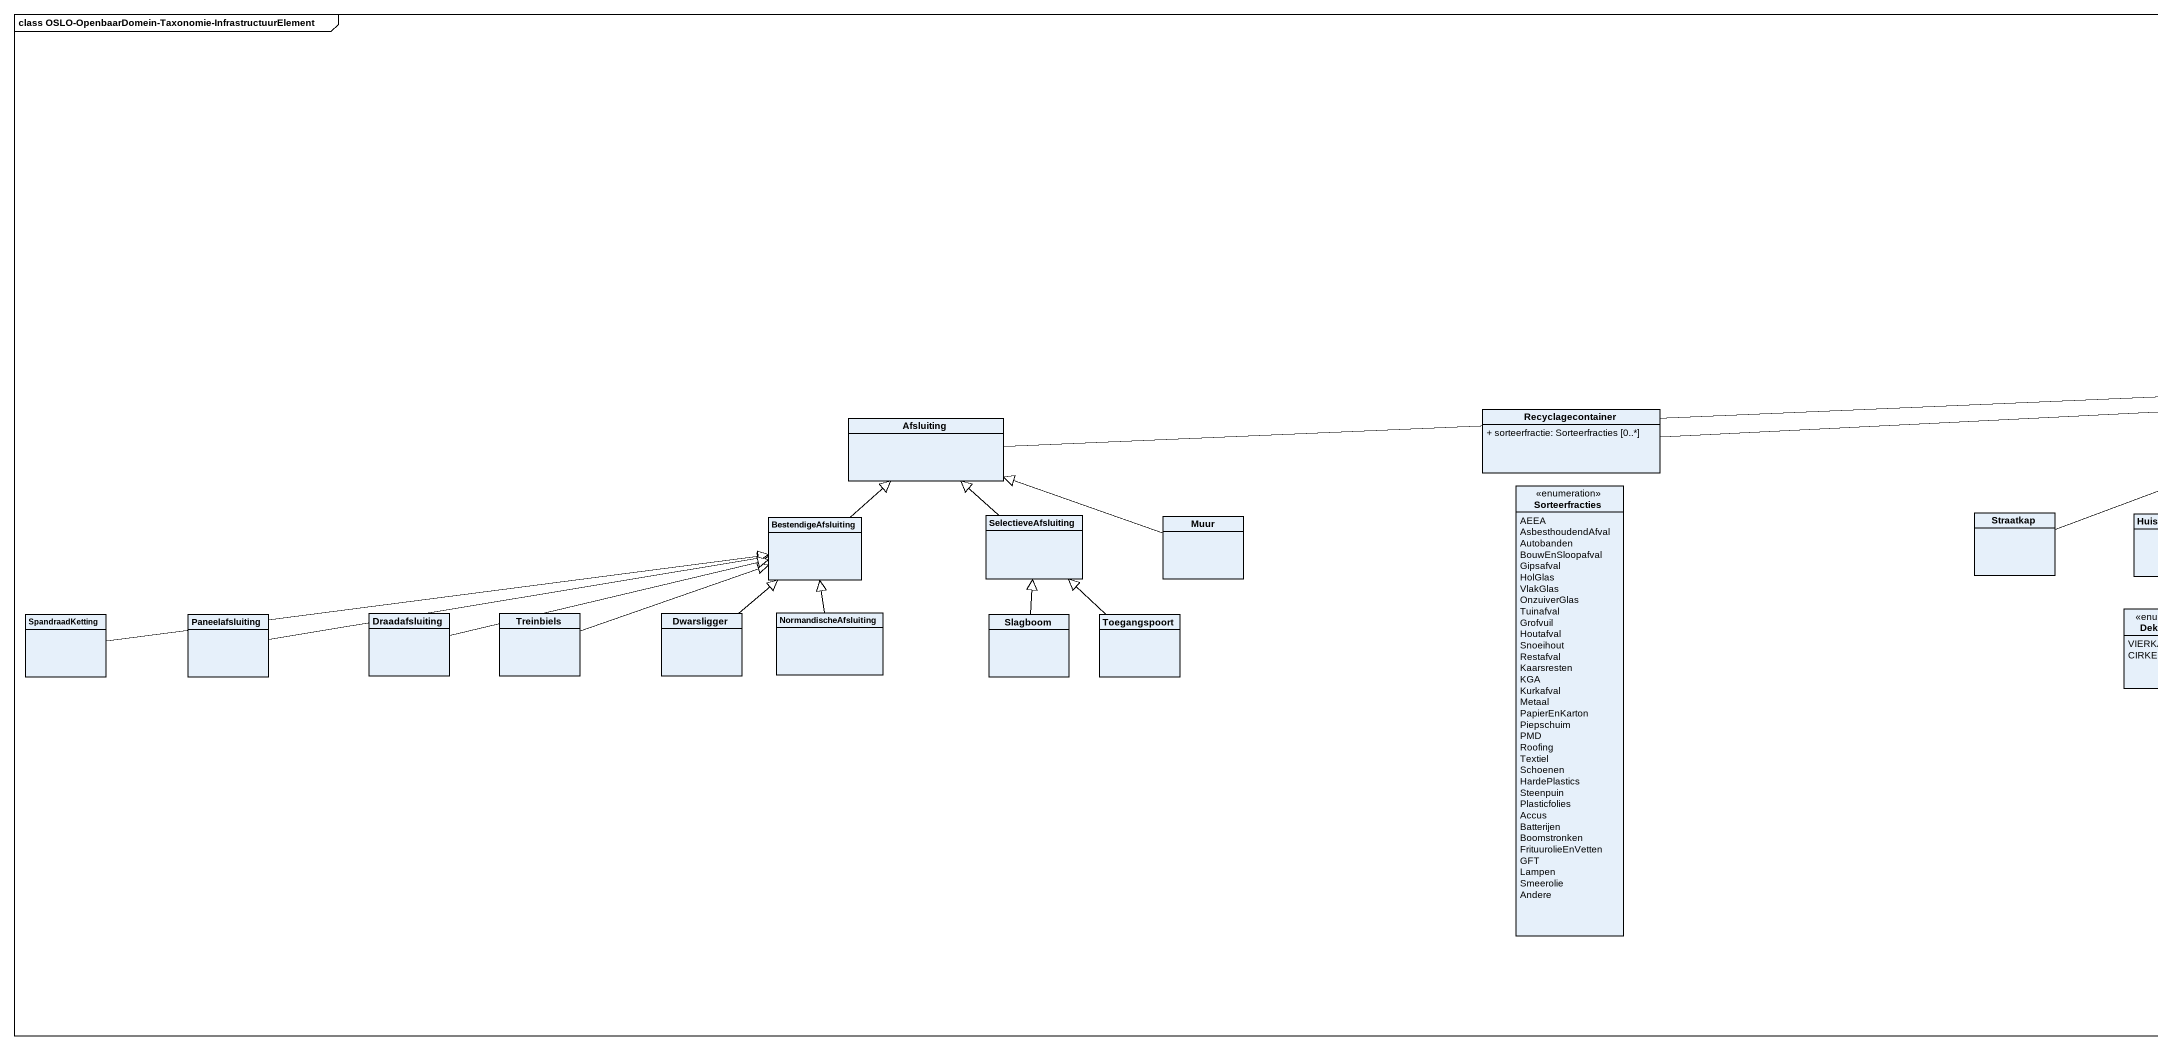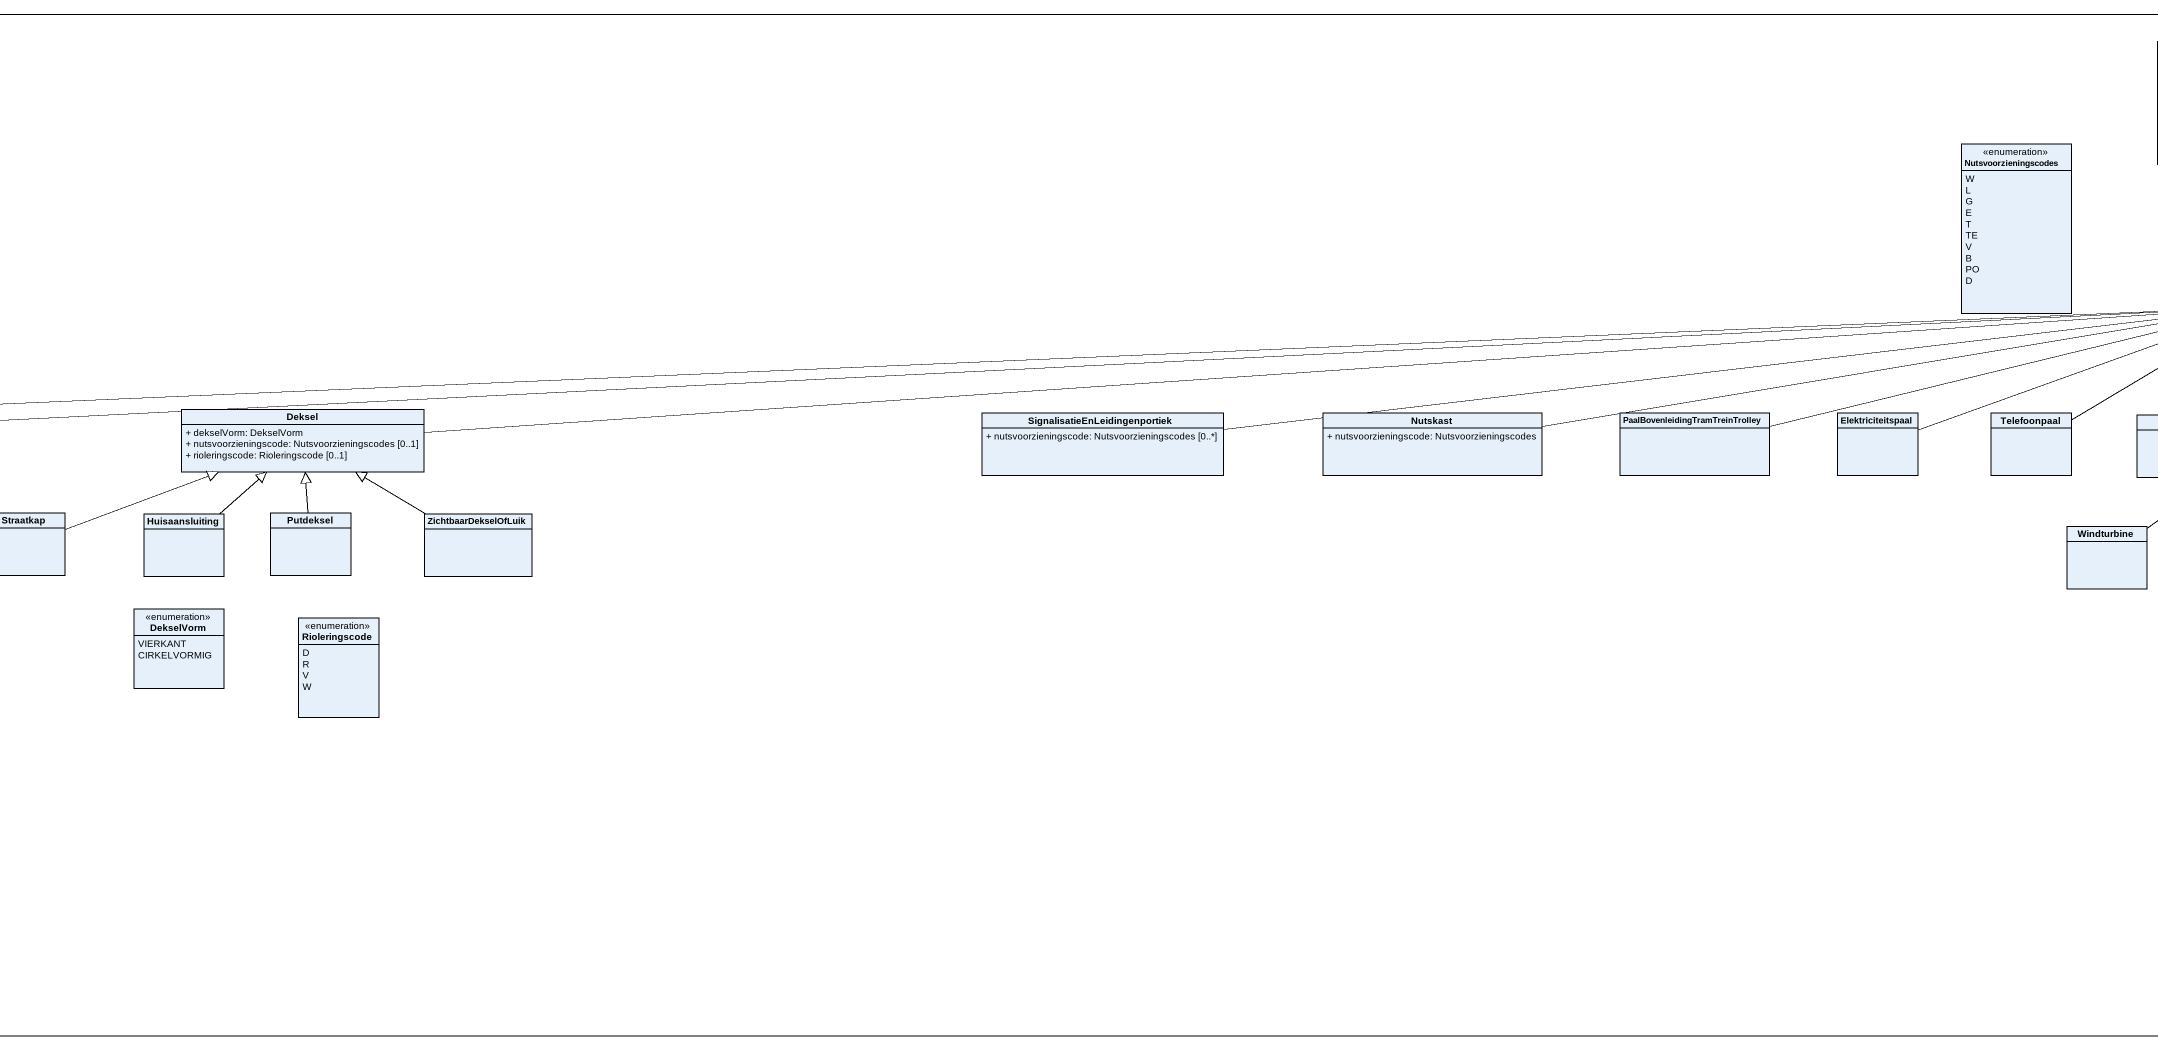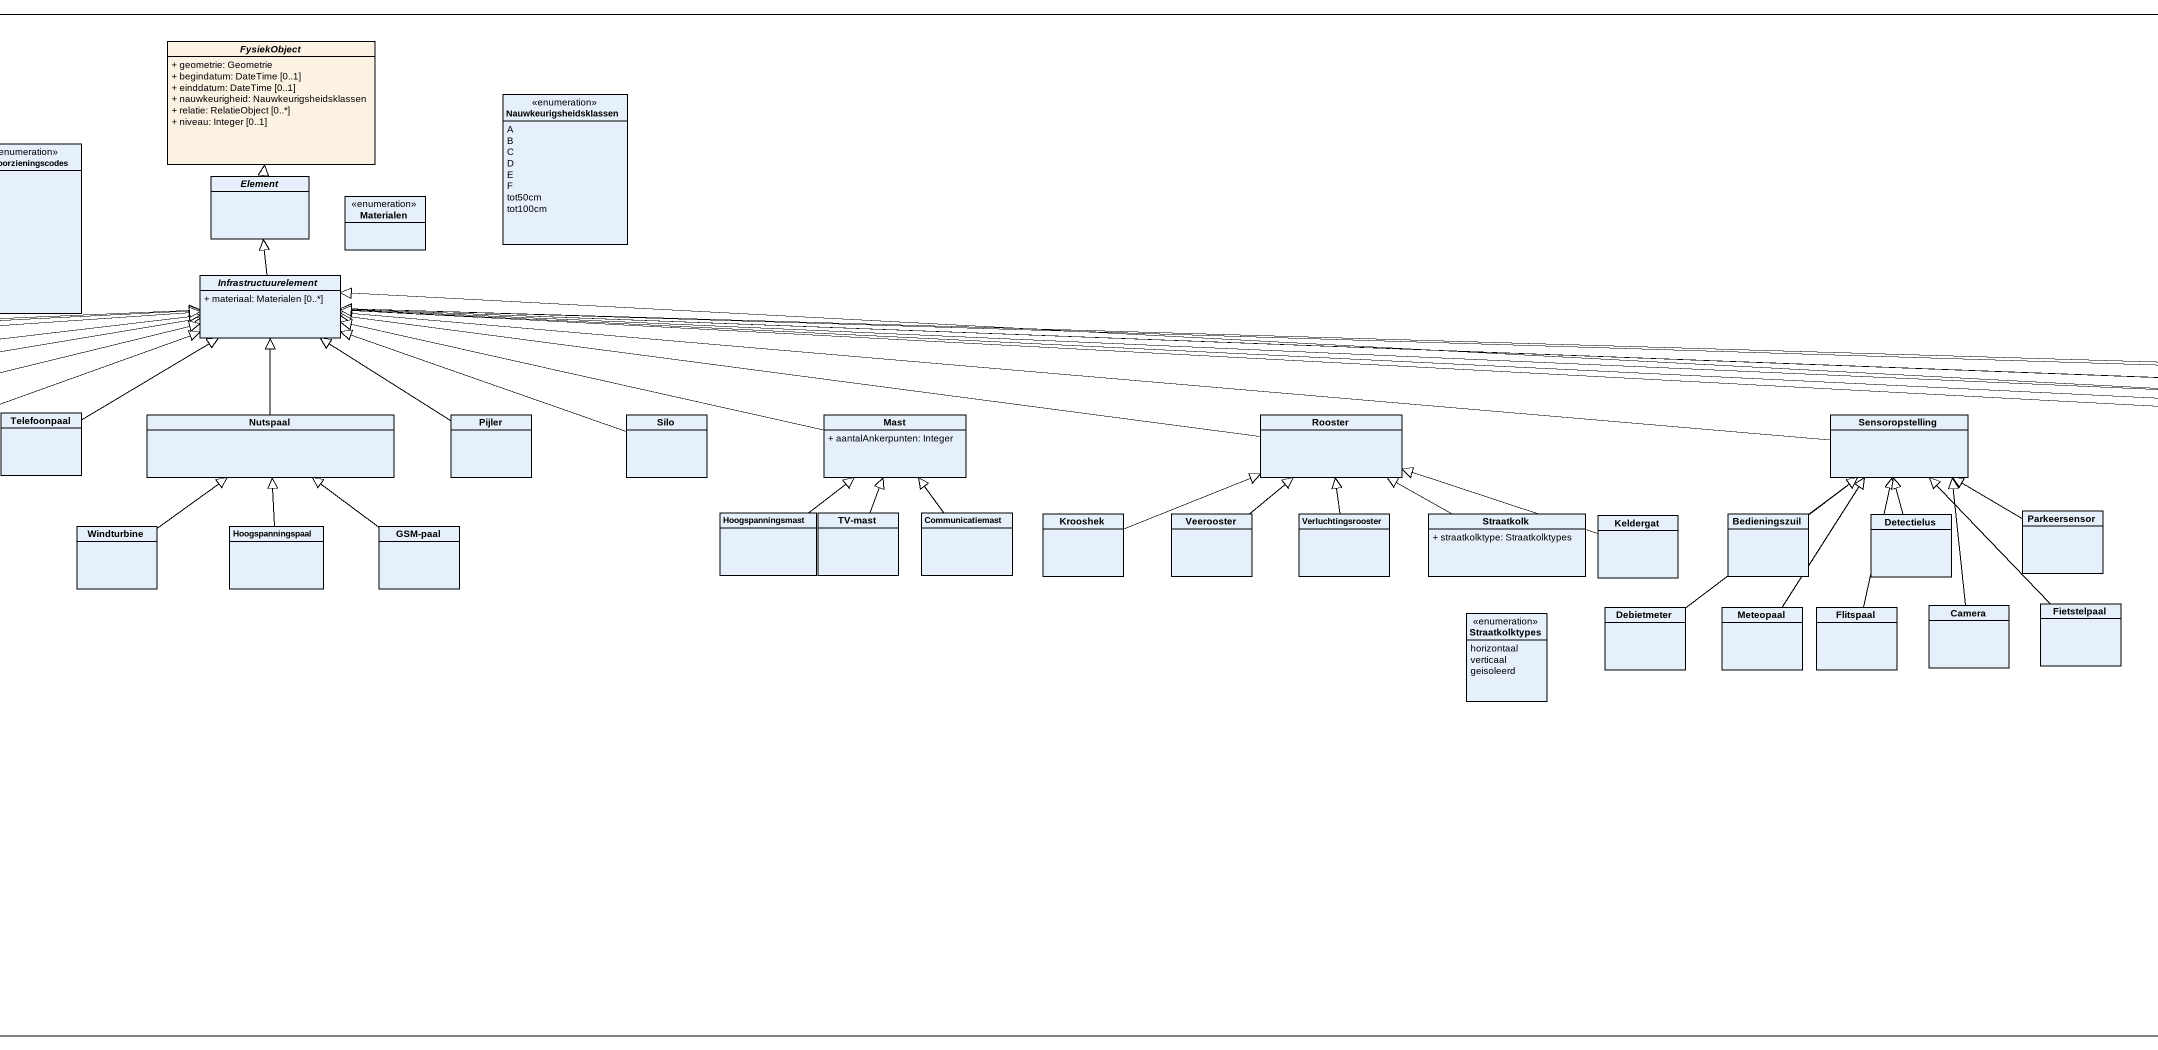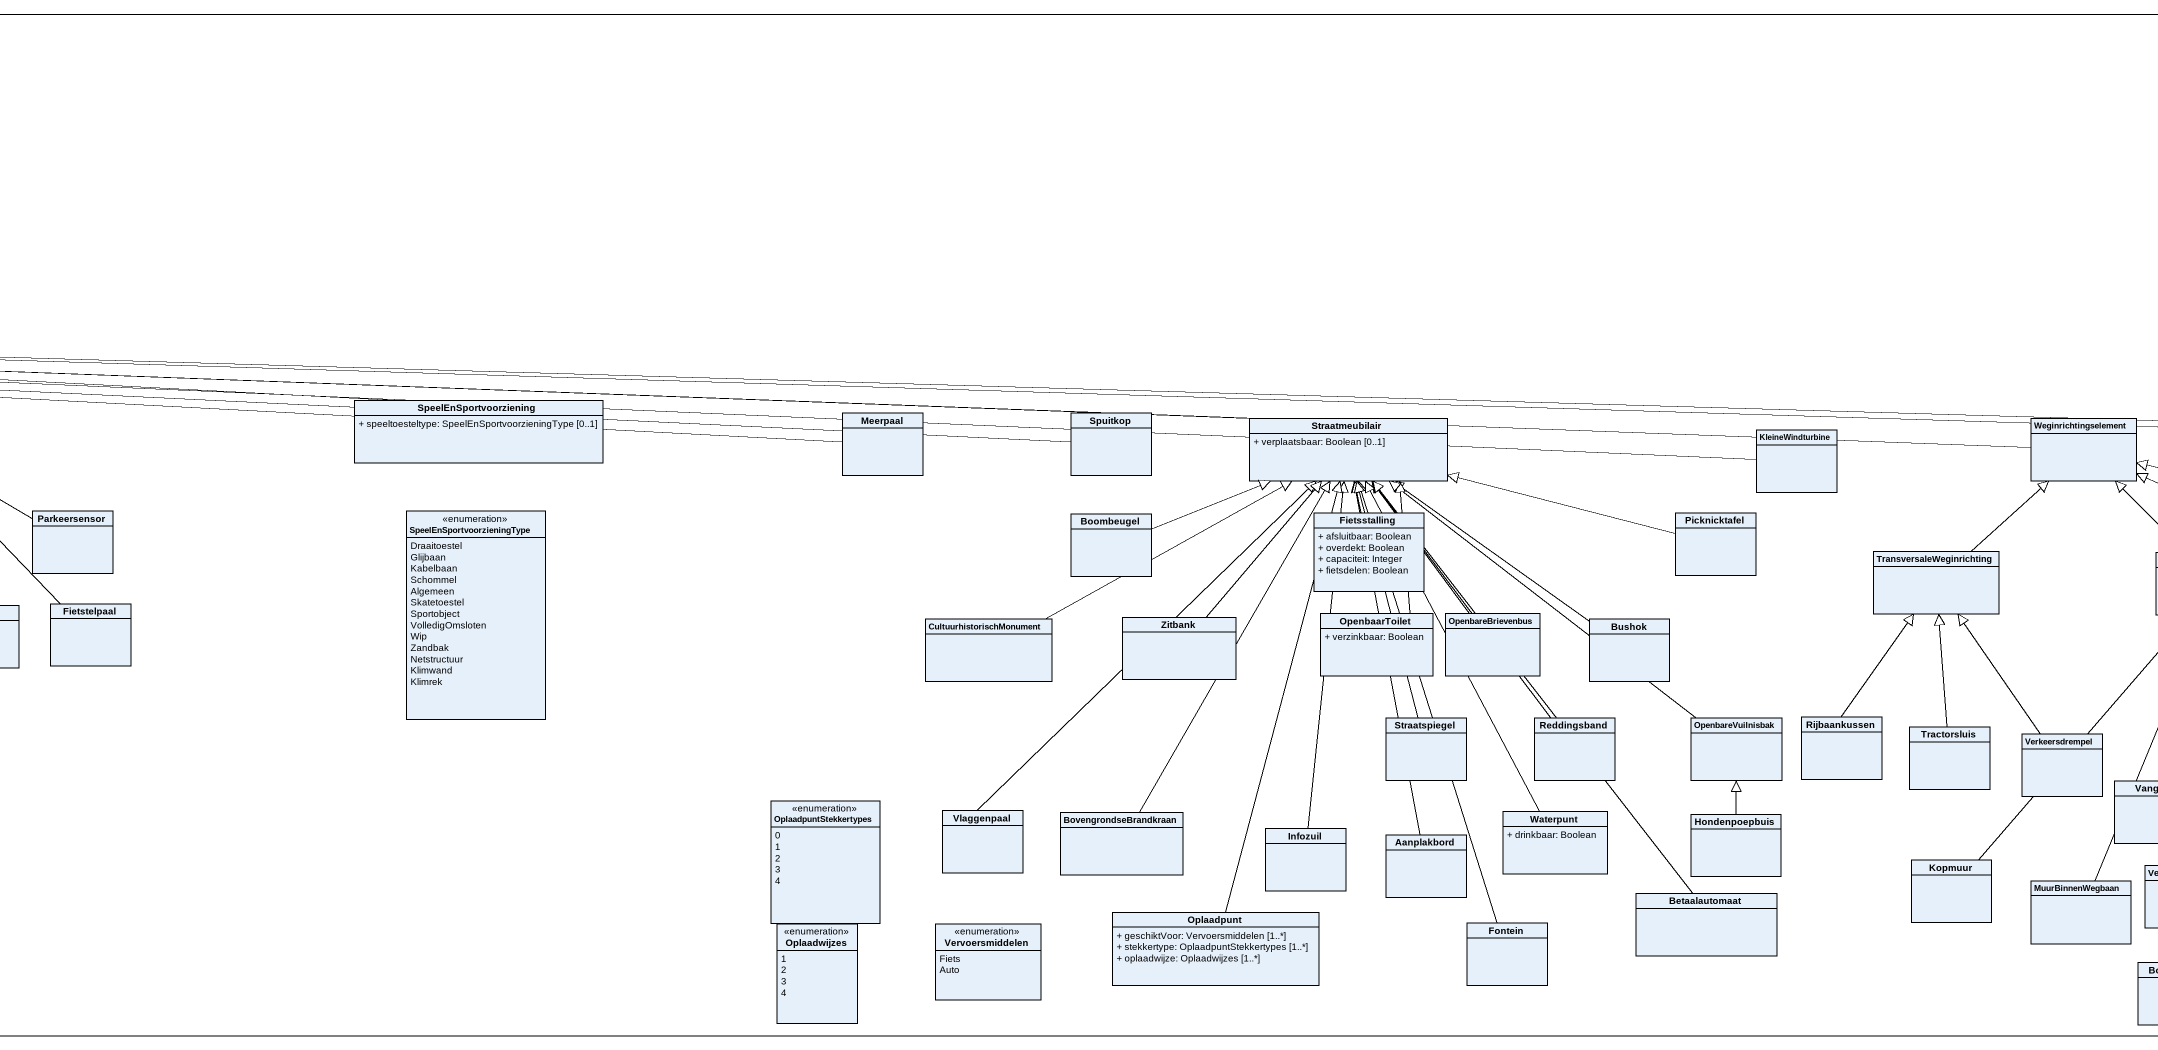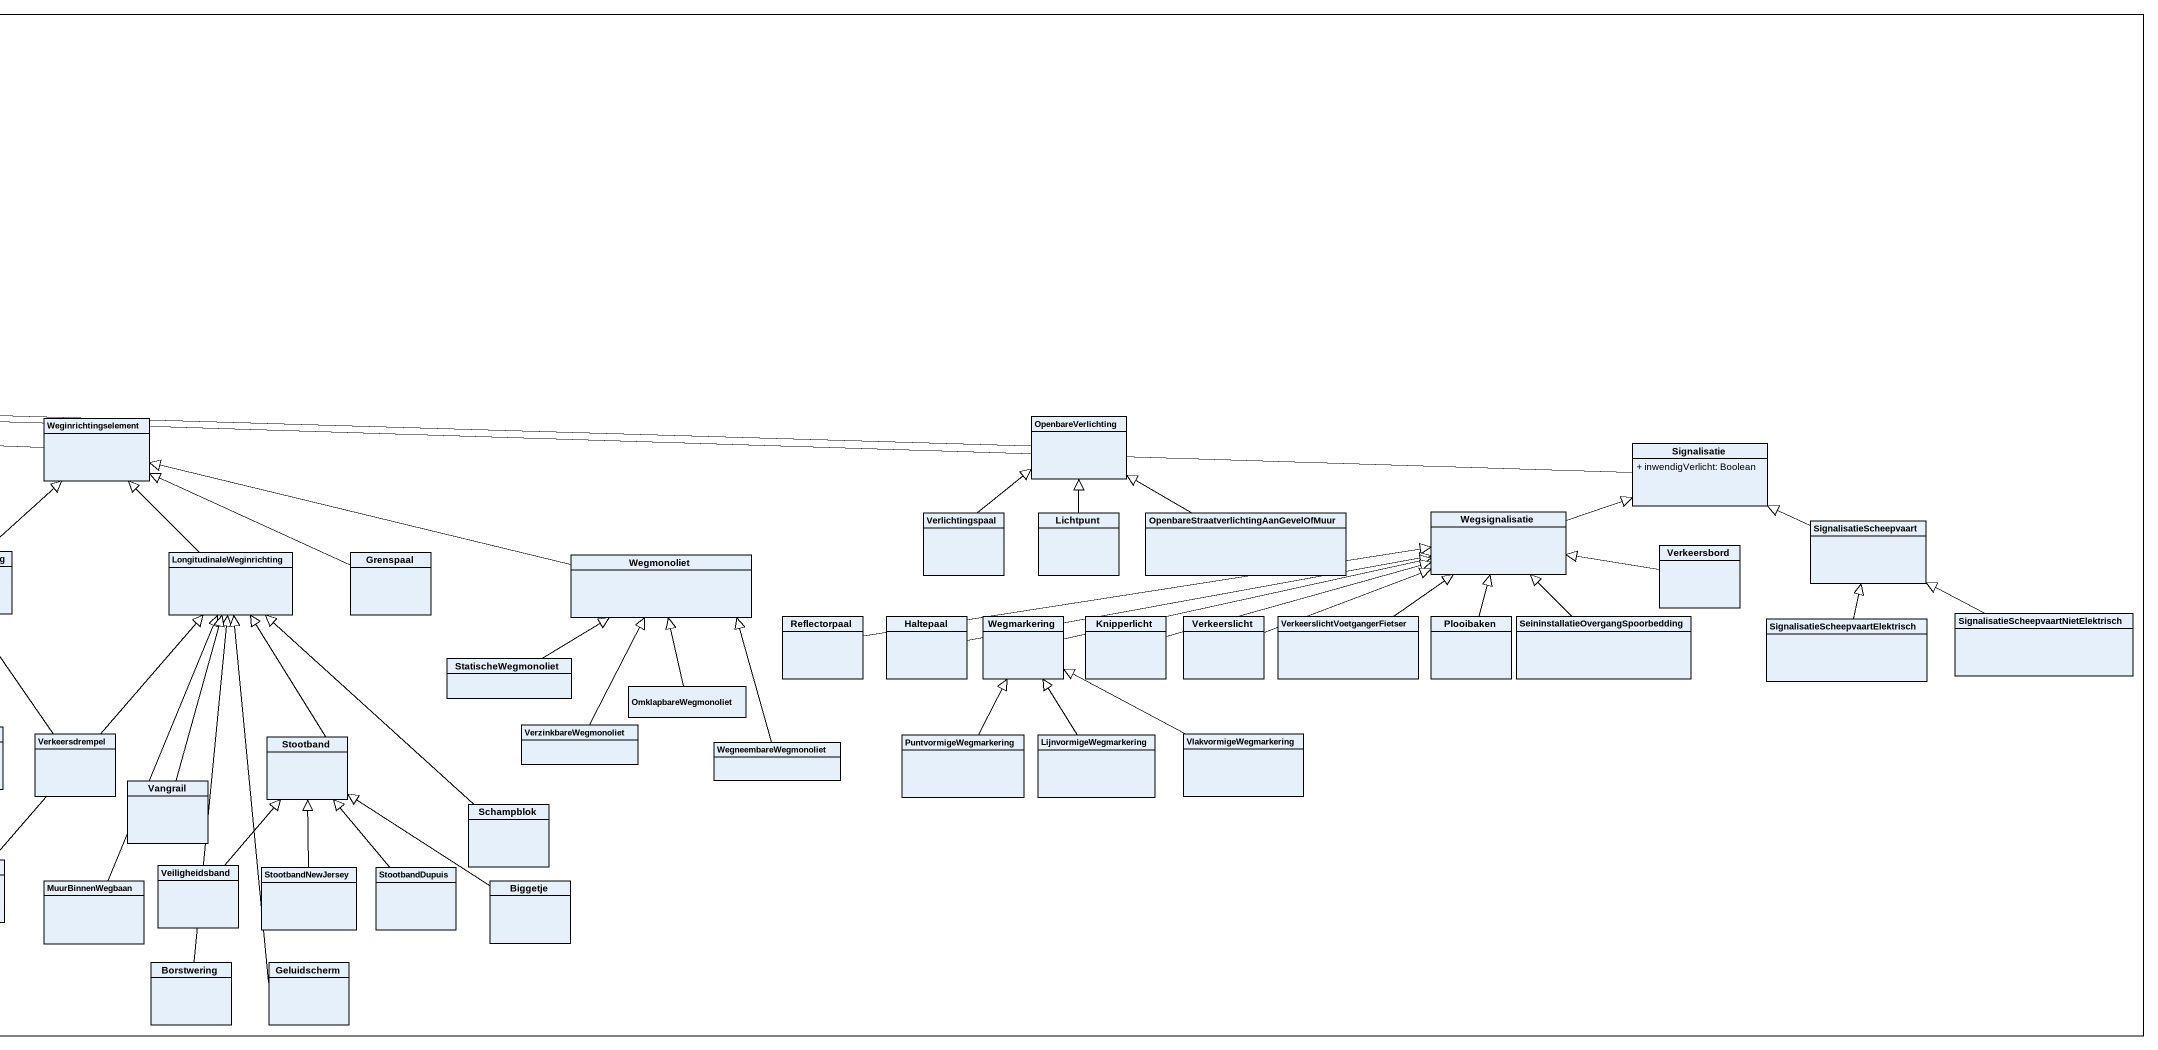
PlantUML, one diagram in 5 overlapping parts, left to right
@startuml
mainframe class OSLO-OpenbaarDomein-Taxonomie-InfrastructuurElement
hide circle
hide empty members
skinparam classAttributeIconSize 0
abstract class FysiekObject #FCF2E3 {
  + geometrie: Geometrie
  + begindatum: DateTime [0..1]
  + einddatum: DateTime [0..1]
  + nauwkeurigheid: Nauwkeurigsheidsklassen
  + relatie: RelatieObject [0..*]
  + niveau: Integer [0..1]
}
enum Nauwkeurigsheidsklassen {
  A
  B
  C
  D
  E
  F
  tot50cm
  tot100cm
}
enum Nutsvoorzieningscodes {
  W
  L
  G
  E
  T
  TE
  V
  B
  PO
  D
}
abstract class Element
enum Materialen
abstract class Infrastructuurelement {
  + materiaal: Materialen [0..*]
}
class Recyclagecontainer {
  + sorteerfractie: Sorteerfracties [0..*]
}
class Deksel {
  + dekselVorm: DekselVorm
  + nutsvoorzieningscode: Nutsvoorzieningscodes [0..1]
  + rioleringscode: Rioleringscode [0..1]
}
class SpeelEnSportvoorziening {
  + speeltoesteltype: SpeelEnSportvoorzieningType [0..1]
}
class Afsluiting
class "SignalisatieEnLeidingenportiek" as SignalisatieEnLeidingenporti {
  + nutsvoorzieningscode: Nutsvoorzieningscodes [0..*]
}
class Nutskast {
  + nutsvoorzieningscode: Nutsvoorzieningscodes
}
class "PaalBovenleidingTramTreinTrolley" as PaalBovenleidingTramTreinTro
class Elektriciteitspaal
class Telefoonpaal
class Nutspaal
class Pijler
class Silo
class Mast {
  + aantalAnkerpunten: Integer
}
class Rooster
class Sensoropstelling
class Meerpaal
class Spuitkop
class Straatmeubilair {
  + verplaatsbaar: Boolean [0..1]
}
class KleineWindturbine
class Weginrichtingselement
class OpenbareVerlichting
class Signalisatie {
  + inwendigVerlicht: Boolean
}
enum Sorteerfracties {
  AEEA
  AsbesthoudendAfval
  Autobanden
  BouwEnSloopafval
  Gipsafval
  HolGlas
  VlakGlas
  OnzuiverGlas
  Tuinafval
  Grofvuil
  Houtafval
  Snoeihout
  Restafval
  Kaarsresten
  KGA
  Kurkafval
  Metaal
  PapierEnKarton
  Piepschuim
  PMD
  Roofing
  Textiel
  Schoenen
  HardePlastics
  Steenpuin
  Plasticfolies
  Accus
  Batterijen
  Boomstronken
  FrituurolieEnVetten
  GFT
  Lampen
  Smeerolie
  Andere
}
class BestendigeAfsluiting
class SelectieveAfsluiting
class Muur
class Straatkap
class Huisaansluiting
class Putdeksel
class ZichtbaarDekselOfLuik
class Windturbine
class Hoogspanningspaal
class "GSM-paal" as GSM_paal
class Hoogspanningsmast
class "TV-mast" as TV_mast
class Communicatiemast
class Krooshek
class Veerooster
class Verluchtingsrooster
class Straatkolk {
  + straatkolktype: Straatkolktypes
}
class Keldergat
class Bedieningszuil
class Detectielus
class Parkeersensor
enum SpeelEnSportvoorzieningType {
  Draaitoestel
  Glijbaan
  Kabelbaan
  Schommel
  Algemeen
  Skatetoestel
  Sportobject
  VolledigOmsloten
  Wip
  Zandbak
  Netstructuur
  Klimwand
  Klimrek
}
class Boombeugel
class Fietsstalling {
  + afsluitbaar: Boolean
  + overdekt: Boolean
  + capaciteit: Integer
  + fietsdelen: Boolean
}
class Picknicktafel
class Verlichtingspaal
class Lichtpunt
class "OpenbareStraatverlichtingAanGevelOfMuur" as OpenbareStraatverlichtingAan
class Wegsignalisatie
class SignalisatieScheepvaart
class TransversaleWeginrichting
class LongitudinaleWeginrichting
class Grenspaal
class Wegmonoliet
class Verkeersbord
class NormandischeAfsluiting
enum DekselVorm {
  VIERKANT
  CIRKELVORMIG
}
class Debietmeter
class Meteopaal
class Flitspaal
class Camera
class Fietstelpaal
class SpandraadKetting
class Paneelafsluiting
class Draadafsluiting
class Treinbiels
class Dwarsligger
class Slagboom
class Toegangspoort
enum Rioleringscode {
  D
  R
  V
  W
}
enum Straatkolktypes {
  horizontaal
  verticaal
  geisoleerd
}
class CultuurhistorischMonument
class Zitbank
class OpenbaarToilet {
  + verzinkbaar: Boolean
}
class OpenbareBrievenbus
class Bushok
class Reflectorpaal
class Haltepaal
class Wegmarkering
class Knipperlicht
class Verkeerslicht
class "VerkeerslichtVoetgangerFietser" as VerkeerslichtVoetgangerFiets
class Plooibaken
class "SeininstallatieOvergangSpoorbedding" as SeininstallatieOvergangSpoor
class "SignalisatieScheepvaartElektrisch" as SignalisatieScheepvaartElekt
class "SignalisatieScheepvaartNietElektrisch" as SignalisatieScheepvaartNietE
class StatischeWegmonoliet
class OmklapbareWegmonoliet
class Straatspiegel
class Reddingsband
class OpenbareVuilnisbak
class Rijbaankussen
class Tractorsluis
class Verkeersdrempel
class VerzinkbareWegmonoliet
class VlakvormigeWegmarkering
class Stootband
class WegneembareWegmonoliet
class PuntvormigeWegmarkering
class LijnvormigeWegmarkering
enum OplaadpuntStekkertypes {
  0
  1
  2
  3
  4
}
class Vlaggenpaal
class BovengrondseBrandkraan
class Waterpunt {
  + drinkbaar: Boolean
}
class Hondenpoepbuis
class Vangrail
class Schampblok
class Infozuil
class Aanplakbord
class Betaalautomaat
class Kopmuur
class MuurBinnenWegbaan
class Veiligheidsband
class StootbandNewJersey
class StootbandDupuis
class Biggetje
enum Oplaadwijzes {
  1
  2
  3
  4
}
enum Vervoersmiddelen {
  Fiets
  Auto
}
class Oplaadpunt {
  + geschiktVoor: Vervoersmiddelen [1..*]
  + stekkertype: OplaadpuntStekkertypes [1..*]
  + oplaadwijze: Oplaadwijzes [1..*]
}
class Fontein
class Borstwering
class Geluidscherm
Element -up-|> FysiekObject
Infrastructuurelement -up-|> Element
Recyclagecontainer -right-|> Infrastructuurelement
Deksel -right-|> Infrastructuurelement
SpeelEnSportvoorziening -left-|> Infrastructuurelement
Afsluiting -right-|> Infrastructuurelement
SignalisatieEnLeidingenporti -right-|> Infrastructuurelement
Nutskast -right-|> Infrastructuurelement
PaalBovenleidingTramTreinTro -right-|> Infrastructuurelement
Elektriciteitspaal -right-|> Infrastructuurelement
Telefoonpaal -up-|> Infrastructuurelement
Nutspaal -up-|> Infrastructuurelement
Pijler -up-|> Infrastructuurelement
Silo -left-|> Infrastructuurelement
Mast -left-|> Infrastructuurelement
Rooster -left-|> Infrastructuurelement
Sensoropstelling -left-|> Infrastructuurelement
Meerpaal -left-|> Infrastructuurelement
Spuitkop -left-|> Infrastructuurelement
Straatmeubilair -left-|> Infrastructuurelement
KleineWindturbine -left-|> Infrastructuurelement
Weginrichtingselement -left-|> Infrastructuurelement
OpenbareVerlichting -left-|> Infrastructuurelement
Signalisatie -left-|> Infrastructuurelement
BestendigeAfsluiting -up-|> Afsluiting
SelectieveAfsluiting -up-|> Afsluiting
Muur -left-|> Afsluiting
Straatkap -right-|> Deksel
Huisaansluiting -up-|> Deksel
Putdeksel -up-|> Deksel
ZichtbaarDekselOfLuik -left-|> Deksel
Windturbine -up-|> Nutspaal
Hoogspanningspaal -up-|> Nutspaal
GSM_paal -up-|> Nutspaal
Hoogspanningsmast -up-|> Mast
TV_mast -up-|> Mast
Communicatiemast -up-|> Mast
Krooshek -right-|> Rooster
Veerooster -up-|> Rooster
Verluchtingsrooster -up-|> Rooster
Straatkolk -left-|> Rooster
Keldergat -left-|> Rooster
Bedieningszuil -up-|> Sensoropstelling
Detectielus -up-|> Sensoropstelling
Parkeersensor -left-|> Sensoropstelling
Boombeugel -right-|> Straatmeubilair
Fietsstalling -up-|> Straatmeubilair
Picknicktafel -left-|> Straatmeubilair
Verlichtingspaal -up-|> OpenbareVerlichting
Lichtpunt -up-|> OpenbareVerlichting
OpenbareStraatverlichtingAan -left-|> OpenbareVerlichting
Wegsignalisatie -right-|> Signalisatie
SignalisatieScheepvaart -left-|> Signalisatie
TransversaleWeginrichting -up-|> Weginrichtingselement
LongitudinaleWeginrichting -up-|> Weginrichtingselement
Grenspaal -left-|> Weginrichtingselement
Wegmonoliet -left-|> Weginrichtingselement
Verkeersbord -left-|> Wegsignalisatie
NormandischeAfsluiting -up-|> BestendigeAfsluiting
Debietmeter -up-|> Sensoropstelling
Meteopaal -up-|> Sensoropstelling
Flitspaal -up-|> Sensoropstelling
Camera -up-|> Sensoropstelling
Fietstelpaal -up-|> Sensoropstelling
SpandraadKetting -right-|> BestendigeAfsluiting
Paneelafsluiting -right-|> BestendigeAfsluiting
Draadafsluiting -right-|> BestendigeAfsluiting
Treinbiels -right-|> BestendigeAfsluiting
Dwarsligger -up-|> BestendigeAfsluiting
Slagboom -up-|> SelectieveAfsluiting
Toegangspoort -up-|> SelectieveAfsluiting
CultuurhistorischMonument -right-|> Straatmeubilair
Zitbank -up-|> Straatmeubilair
OpenbaarToilet -up-|> Straatmeubilair
OpenbareBrievenbus -up-|> Straatmeubilair
Bushok -up-|> Straatmeubilair
Reflectorpaal -right-|> Wegsignalisatie
Haltepaal -right-|> Wegsignalisatie
Wegmarkering -right-|> Wegsignalisatie
Knipperlicht -right-|> Wegsignalisatie
Verkeerslicht -right-|> Wegsignalisatie
VerkeerslichtVoetgangerFiets -up-|> Wegsignalisatie
Plooibaken -up-|> Wegsignalisatie
SeininstallatieOvergangSpoor -up-|> Wegsignalisatie
SignalisatieScheepvaartElekt -up-|> SignalisatieScheepvaart
SignalisatieScheepvaartNietE -left-|> SignalisatieScheepvaart
StatischeWegmonoliet -up-|> Wegmonoliet
OmklapbareWegmonoliet -up-|> Wegmonoliet
Straatspiegel -up-|> Straatmeubilair
Reddingsband -up-|> Straatmeubilair
OpenbareVuilnisbak -up-|> Straatmeubilair
Rijbaankussen -up-|> TransversaleWeginrichting
Tractorsluis -up-|> TransversaleWeginrichting
Verkeersdrempel -up-|> TransversaleWeginrichting
VerzinkbareWegmonoliet -up-|> Wegmonoliet
VlakvormigeWegmarkering -left-|> Wegmarkering
Stootband -up-|> LongitudinaleWeginrichting
WegneembareWegmonoliet -up-|> Wegmonoliet
PuntvormigeWegmarkering -up-|> Wegmarkering
LijnvormigeWegmarkering -up-|> Wegmarkering
Vlaggenpaal -up-|> Straatmeubilair
BovengrondseBrandkraan -up-|> Straatmeubilair
Waterpunt -up-|> Straatmeubilair
Hondenpoepbuis -up-|> OpenbareVuilnisbak
Vangrail -up-|> LongitudinaleWeginrichting
Schampblok -up-|> LongitudinaleWeginrichting
Infozuil -up-|> Straatmeubilair
Aanplakbord -up-|> Straatmeubilair
Betaalautomaat -up-|> Straatmeubilair
Kopmuur -up-|> LongitudinaleWeginrichting
MuurBinnenWegbaan -up-|> LongitudinaleWeginrichting
Veiligheidsband -up-|> Stootband
StootbandNewJersey -up-|> Stootband
StootbandDupuis -up-|> Stootband
Biggetje -up-|> Stootband
Oplaadpunt -up-|> Straatmeubilair
Fontein -up-|> Straatmeubilair
Borstwering -up-|> LongitudinaleWeginrichting
Geluidscherm -up-|> LongitudinaleWeginrichting
@enduml
